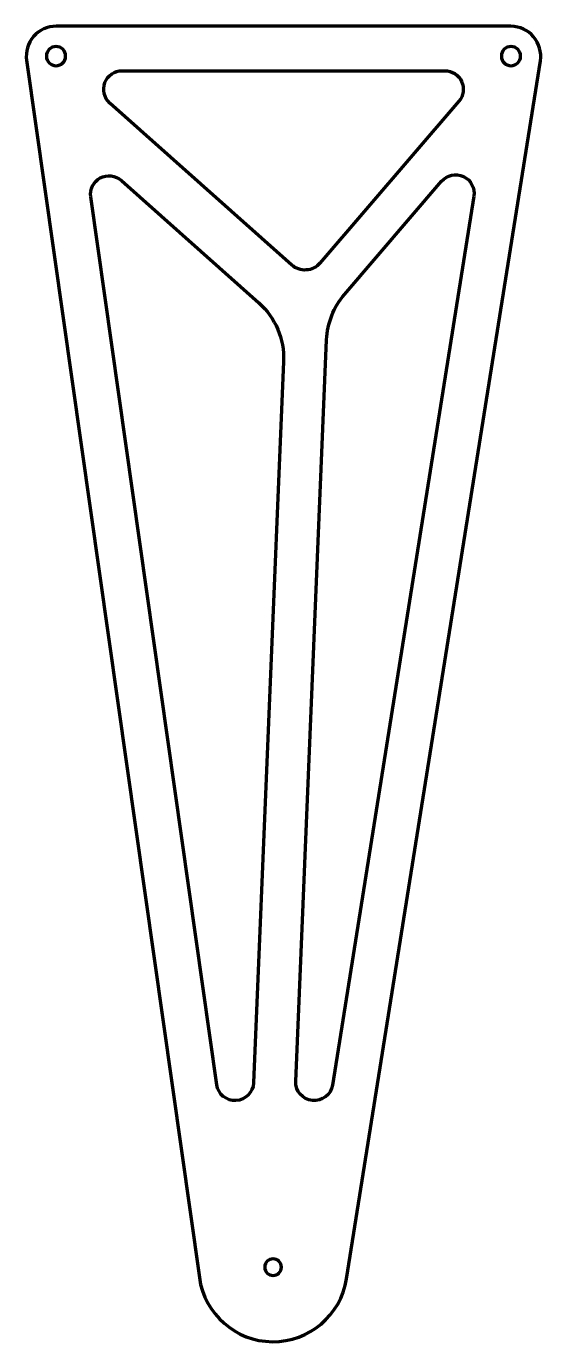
# Model space of a CAD drawing. Header units: millimetres. Extents: x 179 to 318, y 342 to 698.
import ezdxf

# ---------------------------------------------------------------- set-up
doc = ezdxf.new("R2010")
doc.units = ezdxf.units.MM
doc.header["$LTSCALE"] = 0.75
doc.layers.add('Visible', color=7, linetype='Continuous', lineweight=70)

msp = doc.modelspace()

# ---------------------------------------------------------------- linework, layer by layer
at = {"layer": 'Visible', "extrusion": (0, 1, 0)}
for p, q in [((310.248273, 697.646893), (187.166273, 697.646893)), ((179.191168, 688.458181), (225.944033, 359.50251)), ((265.765512, 359.167958), (318.203209, 688.324348)), ((205.054577, 685.646893), (292.359969, 685.646893)), ((250.953537, 633.132479), (201.731674, 676.91081)), ((296.151582, 677.387496), (258.545785, 633.641173)), ((204.830845, 655.987179), (242.040567, 622.892544)), ((265.198511, 625.172601), (291.489641, 655.756724)), ((230.655664, 411.632354), (196.557689, 651.54754)), ((300.218989, 651.710699), (261.959025, 411.549282)), ((252.025631, 412.544204), (260.382326, 612.968191)), ((248.731593, 607.115035), (240.601577, 412.127615))]:
    msp.add_line(p, q, dxfattribs=at)
at = {"layer": 'Visible', "extrusion": (-2e-16, 0, -1)}
for centre, radius in [((-187.166273, 689.591644), 2.6), ((-310.248273, 689.591644), 2.6), ((-245.879982, 362.335909), 2.25)]:
    msp.add_circle(centre, radius, dxfattribs=at)
at = {"layer": 'Visible'}
for centre, radius, start, end in [((187.166273, 689.591644), 8.055249, 90, 188.088995), ((310.248273, 689.591644), 8.055249, 350.94831, 90), ((245.879982, 362.335909), 20.136291, 188.088995, 350.94831)]:
    msp.add_arc(centre, radius, start, end, dxfattribs=at)
at = {"layer": 'Visible', "extrusion": (-2e-16, 0, -1)}
for centre, radius, start, end in [((-205.054577, 680.646893), 5, 311.650159, 90), ((-292.359969, 680.646893), 5, 90, 220.683452), ((-201.507942, 652.251096), 5, 351.911005, 131.650159), ((-295.281255, 652.497327), 5, 40.683452, 189.05169), ((-254.499569, 637.119436), 5.335745, 220.683452, 311.650159), ((-228.748955, 607.948212), 20, 131.650159, 182.387569), ((-280.364963, 612.135013), 20, 2.387569, 40.683452), ((-257.021291, 412.335909), 5, 189.05169, 2.387569), ((-235.605917, 412.335909), 5, 182.387569, 351.911005)]:
    msp.add_arc(centre, radius, start, end, dxfattribs=at)

doc.saveas('drawing.dxf')
